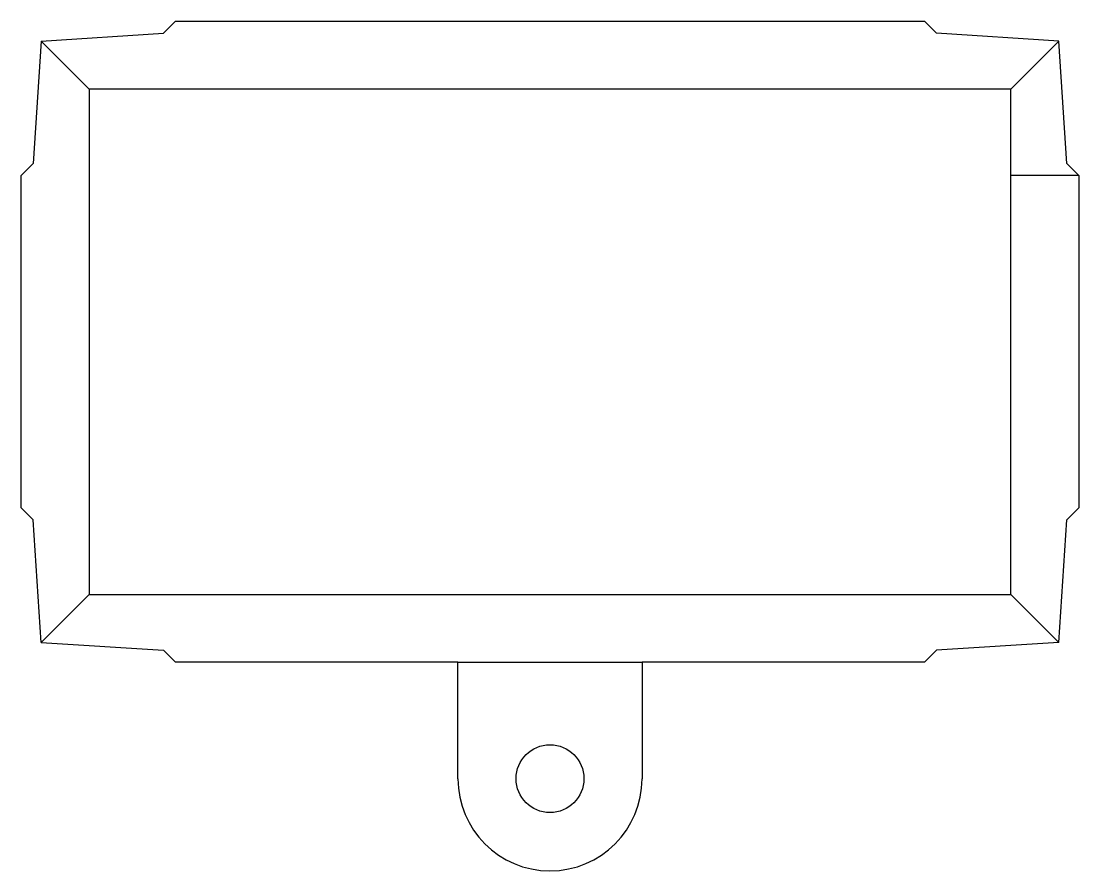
# Model space of a CAD drawing. Header units: inches. Extents: x -1.07 to 1.07, y -1.07 to 0.65.
import ezdxf

# ---------------------------------------------------------------- set-up
doc = ezdxf.new("R2010")
doc.units = ezdxf.units.IN
doc.layers.get('0').update_dxf_attribs({"linetype": 'CONTINUOUS'})

msp = doc.modelspace()

# ---------------------------------------------------------------- linework, layer by layer
for p, q in [((-0.785, 0.626), (-0.7606, 0.6504)), ((-0.7606, 0.6504), (-0.187, 0.6504)), ((-0.187, 0.6504), (0.187, 0.6504)), ((0.187, 0.6504), (0.7606, 0.6504)), ((0.7606, 0.6504), (0.785, 0.626)), ((-1.0335, 0.61), (-0.785, 0.626)), ((1.0335, 0.61), (0.785, 0.626)), ((-1.0335, 0.61), (-1.0495, 0.3615)), ((-0.936, 0.5126), (-1.0335, 0.61)), ((0.936, 0.5126), (1.0335, 0.61)), ((1.0495, 0.3615), (1.0335, 0.61)), ((-1.0738, 0.3372), (-1.0495, 0.3615)), ((1.0495, 0.3615), (1.0738, 0.3372)), ((-1.0738, -0.3372), (-1.0738, 0.3372)), ((1.0738, 0.3372), (0.936, 0.3372)), ((1.0738, 0.3372), (1.0738, -0.3372)), ((-1.0495, -0.3615), (-1.0738, -0.3372)), ((1.0738, -0.3372), (1.0495, -0.3615)), ((-1.0335, -0.61), (-1.0495, -0.3615)), ((1.0335, -0.61), (1.0495, -0.3615)), ((-0.936, -0.5126), (-1.0335, -0.61)), ((0.936, -0.5126), (1.0335, -0.61)), ((-1.0335, -0.61), (-0.785, -0.626)), ((1.0335, -0.61), (0.785, -0.626)), ((-0.7606, -0.6504), (-0.785, -0.626)), ((0.785, -0.626), (0.7606, -0.6504)), ((-0.187, -0.6504), (-0.7606, -0.6504)), ((-0.187, -0.8866), (-0.187, -0.6504)), ((-0.187, -0.6504), (0.187, -0.6504)), ((0.7606, -0.6504), (0.187, -0.6504)), ((0.187, -0.6504), (0.187, -0.8866))]:
    msp.add_line(p, q)
msp.add_lwpolyline([(-0.936, 0.5126), (-0.936, -0.5126), (0.936, -0.5126), (0.936, 0.5126)], close=True)
msp.add_circle((0, -0.8866), 0.0689)
msp.add_arc((0, -0.8866), 0.187, -180, 0)

doc.saveas('drawing.dxf')
